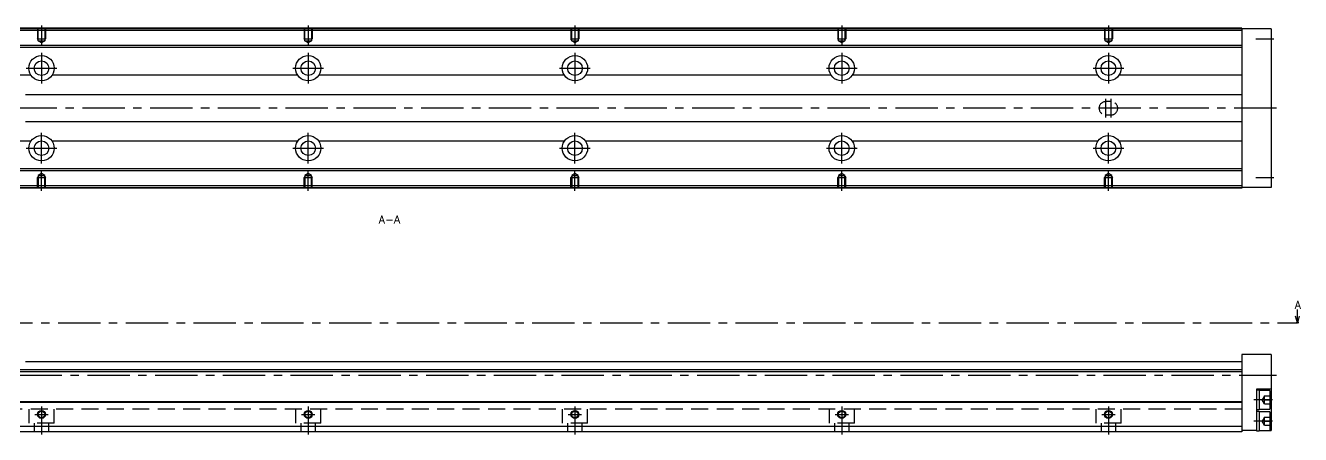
# Model space of a CAD drawing. Extents: x -2 to 917, y -8 to 279.
# Drawn here: x 438.8 to 916.8, y 9 to 162.3 of the extents above; entities that cross this region are included whole.
import ezdxf

# ---------------------------------------------------------------- set-up
doc = ezdxf.new("R2010")
doc.units = 0
doc.header["$LTSCALE"] = 0.5
doc.linetypes.add('CENTER', pattern=[50.8, 31.75, -6.35, 6.35, -6.35])
doc.linetypes.add('DASHED', pattern=[19.05, 12.7, -6.35])
for name, color, linetype in [('MSM_CENTER', 1, 'CENTER'), ('MSM_CONTINUOUS', 7, 'CONTINUOUS'), ('MSM_DASHED', 4, 'DASHED'), ('MSM_NARROW', 5, 'CONTINUOUS'), ('MSM_PART_NUMBER', 7, 'CONTINUOUS')]:
    doc.layers.add(name, color=color, linetype=linetype)
doc.styles.get("Standard").update_dxf_attribs({"font": 'txt.shx', "height": 3, "bigfont": 'bigfont.shx'})

msp = doc.modelspace()

# ---------------------------------------------------------------- linework, layer by layer
at = {"layer": 'MSM_CENTER'}
for p, q in [((444.76, 162.3), (444.76, 154.79)), ((544.76, 162.3), (544.76, 154.79)), ((644.76, 162.3), (644.76, 154.79)), ((744.76, 162.3), (744.76, 154.79)), ((844.76, 162.3), (844.76, 154.79)), ((900.01, 157.3), (906.76, 157.3)), ((444.76, 152.05), (444.76, 140.55)), ((544.76, 152.05), (544.76, 140.55)), ((644.76, 152.05), (644.76, 140.55)), ((744.76, 152.05), (744.76, 140.55)), ((844.76, 152.05), (844.76, 140.55)), ((439.01, 146.3), (450.51, 146.3)), ((539.01, 146.3), (550.51, 146.3)), ((639.01, 146.3), (650.51, 146.3)), ((739.01, 146.3), (750.51, 146.3)), ((839.01, 146.3), (850.51, 146.3)), ((843.76, 127.8), (843.76, 134.8)), ((845.76, 127.8), (845.76, 134.8)), ((907.76, 131.3), (256.26, 131.3)), ((444.76, 110.55), (444.76, 122.05)), ((544.76, 110.55), (544.76, 122.05)), ((644.76, 110.55), (644.76, 122.05)), ((744.76, 110.55), (744.76, 122.05)), ((844.76, 110.55), (844.76, 122.05)), ((439.01, 116.3), (450.51, 116.3)), ((539.01, 116.3), (550.51, 116.3)), ((639.01, 116.3), (650.51, 116.3)), ((739.01, 116.3), (750.51, 116.3)), ((839.01, 116.3), (850.51, 116.3)), ((444.76, 100.3), (444.76, 107.81)), ((544.76, 100.3), (544.76, 107.81)), ((644.76, 100.3), (644.76, 107.81)), ((744.76, 100.3), (744.76, 107.81)), ((844.76, 100.3), (844.76, 107.81)), ((900.01, 105.3), (906.76, 105.3)), ((247.76, 50.8), (915.6, 50.8)), ((258.76, 31.3), (907.76, 31.3)), ((444.76, 19.5), (444.76, 9)), ((544.76, 19.5), (544.76, 9)), ((644.76, 19.5), (644.76, 9)), ((744.76, 19.5), (744.76, 9)), ((844.76, 19.5), (844.76, 9)), ((906.26, 22), (899.26, 22)), ((442.26, 16.5), (447.26, 16.5)), ((542.26, 16.5), (547.26, 16.5)), ((642.26, 16.5), (647.26, 16.5)), ((742.26, 16.5), (747.26, 16.5)), ((842.26, 16.5), (847.26, 16.5)), ((906.26, 14), (899.26, 14))]:
    msp.add_line(p, q, dxfattribs=at)
at = {"layer": 'MSM_CONTINUOUS'}
for p, q in [((894.76, 161.3), (294.76, 161.3)), ((894.76, 161.1), (294.76, 161.1)), ((894.76, 160.4), (294.76, 160.4)), ((894.76, 161.3), (894.76, 101.3)), ((905.76, 161), (894.76, 161)), ((905.76, 161), (905.76, 101.6)), ((894.76, 154.75), (430.76, 154.75)), ((894.76, 154.05), (430.76, 154.05)), ((440.81, 143.66), (430.76, 143.66)), ((540.81, 143.66), (448.71, 143.66)), ((640.81, 143.66), (548.71, 143.66)), ((740.81, 143.66), (648.71, 143.66)), ((840.81, 143.66), (748.71, 143.66)), ((894.76, 143.66), (848.71, 143.66)), ((894.76, 136.3), (438.76, 136.3)), ((438.76, 126.3), (894.76, 126.3)), ((440.81, 118.94), (435.9, 118.94)), ((540.81, 118.94), (448.71, 118.94)), ((640.81, 118.94), (548.71, 118.94)), ((740.81, 118.94), (648.71, 118.94)), ((840.81, 118.94), (748.71, 118.94)), ((894.76, 118.94), (848.71, 118.94)), ((894.76, 108.55), (430.76, 108.55)), ((894.76, 107.85), (430.76, 107.85)), ((894.76, 102.2), (294.76, 102.2)), ((894.76, 101.5), (294.76, 101.5)), ((894.76, 101.3), (294.76, 101.3)), ((905.76, 101.6), (894.76, 101.6)), ((915.6, 50.8), (914.93, 53.3)), ((915.6, 50.8), (915.6, 55.8)), ((916.26, 53.3), (915.6, 50.8)), ((916.1, 50.8), (915.1, 50.8)), ((894.76, 39), (894.76, 10)), ((905.76, 39), (894.76, 39)), ((905.76, 39), (905.76, 10.5)), ((438.76, 36.3), (894.76, 36.3)), ((894.76, 33.2), (294.76, 33.2)), ((894.76, 32.5), (294.76, 32.5)), ((905.76, 26), (900.26, 26)), ((900.26, 26), (900.26, 10.35)), ((901.26, 25.65), (900.26, 25.65)), ((901.26, 25.65), (901.26, 18.35)), ((905.26, 25.5), (901.26, 25.5)), ((905.26, 25.5), (905.26, 18.5)), ((894.76, 21.2), (294.76, 21.2)), ((894.76, 21), (294.76, 21)), ((900.26, 18.35), (901.26, 18.35)), ((901.26, 17.65), (900.26, 17.65)), ((901.26, 18.5), (905.26, 18.5)), ((901.26, 17.65), (901.26, 10.35)), ((905.26, 17.5), (901.26, 17.5)), ((905.26, 17.5), (905.26, 10.5)), ((894.76, 12), (294.76, 12)), ((894.76, 10), (294.76, 10)), ((900.26, 10.5), (894.76, 10.5)), ((900.26, 10.35), (901.26, 10.35)), ((901.26, 10.5), (905.76, 10.5))]:
    msp.add_line(p, q, dxfattribs=at)
for centre, radius in [((444.76, 146.3), 4.75), ((444.76, 146.3), 2.75), ((544.76, 146.3), 4.75), ((544.76, 146.3), 2.75), ((644.76, 146.3), 4.75), ((644.76, 146.3), 2.75), ((744.76, 146.3), 4.75), ((744.76, 146.3), 2.75), ((844.76, 146.3), 4.75), ((844.76, 146.3), 2.75), ((444.76, 116.3), 4.75), ((544.76, 116.3), 4.75), ((644.76, 116.3), 4.75), ((744.76, 116.3), 4.75), ((844.76, 116.3), 4.75), ((444.76, 116.3), 2.75), ((544.76, 116.3), 2.75), ((644.76, 116.3), 2.75), ((744.76, 116.3), 2.75), ((844.76, 116.3), 2.75), ((444.76, 16.5), 1.23), ((544.76, 16.5), 1.23), ((644.76, 16.5), 1.23), ((744.76, 16.5), 1.23), ((844.76, 16.5), 1.23)]:
    msp.add_circle(centre, radius, dxfattribs=at)
at = {"layer": 'MSM_DASHED'}
for p, q in [((443.26, 161.3), (443.26, 157.3)), ((443.53, 156.5), (443.53, 161.3)), ((445.99, 161.3), (445.99, 156.5)), ((446.26, 161.3), (446.26, 157.3)), ((543.26, 161.3), (543.26, 157.3)), ((543.53, 156.5), (543.53, 161.3)), ((545.99, 161.3), (545.99, 156.5)), ((546.26, 161.3), (546.26, 157.3)), ((643.26, 161.3), (643.26, 157.3)), ((643.53, 156.5), (643.53, 161.3)), ((645.99, 161.3), (645.99, 156.5)), ((646.26, 161.3), (646.26, 157.3)), ((743.26, 161.3), (743.26, 157.3)), ((743.53, 156.5), (743.53, 161.3)), ((745.99, 161.3), (745.99, 156.5)), ((746.26, 161.3), (746.26, 157.3)), ((843.26, 161.3), (843.26, 157.3)), ((843.53, 156.5), (843.53, 161.3)), ((845.99, 161.3), (845.99, 156.5)), ((846.26, 161.3), (846.26, 157.3)), ((443.53, 156.83), (443.26, 157.3)), ((443.26, 157.3), (446.26, 157.3)), ((443.53, 156.5), (445.99, 156.5)), ((444.76, 155.79), (443.53, 156.5)), ((445.99, 156.5), (444.76, 155.79)), ((445.99, 156.83), (446.26, 157.3)), ((543.53, 156.83), (543.26, 157.3)), ((543.26, 157.3), (546.26, 157.3)), ((543.53, 156.5), (545.99, 156.5)), ((544.76, 155.79), (543.53, 156.5)), ((545.99, 156.5), (544.76, 155.79)), ((545.99, 156.83), (546.26, 157.3)), ((643.53, 156.83), (643.26, 157.3)), ((643.26, 157.3), (646.26, 157.3)), ((644.76, 155.79), (643.53, 156.5)), ((643.53, 156.5), (645.99, 156.5)), ((645.99, 156.5), (644.76, 155.79)), ((645.99, 156.83), (646.26, 157.3)), ((743.53, 156.83), (743.26, 157.3)), ((743.26, 157.3), (746.26, 157.3)), ((743.53, 156.5), (745.99, 156.5)), ((744.76, 155.79), (743.53, 156.5)), ((745.99, 156.5), (744.76, 155.79)), ((745.99, 156.83), (746.26, 157.3)), ((843.53, 156.83), (843.26, 157.3)), ((843.26, 157.3), (846.26, 157.3)), ((843.53, 156.5), (845.99, 156.5)), ((844.76, 155.79), (843.53, 156.5)), ((845.99, 156.5), (844.76, 155.79)), ((845.99, 156.83), (846.26, 157.3)), ((845.76, 133.8), (843.76, 133.8)), ((843.76, 128.8), (845.76, 128.8)), ((443.53, 105.77), (443.26, 105.3)), ((443.26, 105.3), (446.26, 105.3)), ((443.26, 101.3), (443.26, 105.3)), ((444.76, 106.81), (443.53, 106.1)), ((443.53, 106.1), (443.53, 101.3)), ((443.53, 106.1), (445.99, 106.1)), ((445.99, 106.1), (444.76, 106.81)), ((445.99, 101.3), (445.99, 106.1)), ((445.99, 105.77), (446.26, 105.3)), ((446.26, 101.3), (446.26, 105.3)), ((543.53, 105.77), (543.26, 105.3)), ((543.26, 105.3), (546.26, 105.3)), ((543.26, 101.3), (543.26, 105.3)), ((544.76, 106.81), (543.53, 106.1)), ((543.53, 106.1), (545.99, 106.1)), ((543.53, 106.1), (543.53, 101.3)), ((545.99, 106.1), (544.76, 106.81)), ((545.99, 101.3), (545.99, 106.1)), ((545.99, 105.77), (546.26, 105.3)), ((546.26, 101.3), (546.26, 105.3)), ((643.53, 105.77), (643.26, 105.3)), ((643.26, 101.3), (643.26, 105.3)), ((643.26, 105.3), (646.26, 105.3)), ((644.76, 106.81), (643.53, 106.1)), ((643.53, 106.1), (643.53, 101.3)), ((643.53, 106.1), (645.99, 106.1)), ((645.99, 106.1), (644.76, 106.81)), ((645.99, 101.3), (645.99, 106.1)), ((645.99, 105.77), (646.26, 105.3)), ((646.26, 101.3), (646.26, 105.3)), ((743.53, 105.77), (743.26, 105.3)), ((743.26, 101.3), (743.26, 105.3)), ((743.26, 105.3), (746.26, 105.3)), ((744.76, 106.81), (743.53, 106.1)), ((743.53, 106.1), (743.53, 101.3)), ((743.53, 106.1), (745.99, 106.1)), ((745.99, 106.1), (744.76, 106.81)), ((745.99, 101.3), (745.99, 106.1)), ((745.99, 105.77), (746.26, 105.3)), ((746.26, 101.3), (746.26, 105.3)), ((843.53, 105.77), (843.26, 105.3)), ((843.26, 101.3), (843.26, 105.3)), ((843.26, 105.3), (846.26, 105.3)), ((844.76, 106.81), (843.53, 106.1)), ((843.53, 106.1), (843.53, 101.3)), ((843.53, 106.1), (845.99, 106.1)), ((845.99, 106.1), (844.76, 106.81)), ((845.99, 101.3), (845.99, 106.1)), ((845.99, 105.77), (846.26, 105.3)), ((846.26, 101.3), (846.26, 105.3)), ((903.26, 23.5), (902.4, 22)), ((903.26, 20.5), (902.4, 22)), ((903.26, 20.5), (903.26, 23.5)), ((903.26, 23.5), (905.26, 23.5)), ((903.26, 22), (905.26, 22)), ((903.26, 20.5), (905.26, 20.5)), ((894.76, 18.5), (294.76, 18.5)), ((440.01, 18.5), (440.01, 13.2)), ((449.51, 13.2), (449.51, 18.5)), ((540.01, 18.5), (540.01, 13.2)), ((549.51, 13.2), (549.51, 18.5)), ((640.01, 18.5), (640.01, 13.2)), ((649.51, 13.2), (649.51, 18.5)), ((740.01, 18.5), (740.01, 13.2)), ((749.51, 13.2), (749.51, 18.5)), ((840.01, 18.5), (840.01, 13.2)), ((849.51, 13.2), (849.51, 18.5)), ((903.26, 15.5), (902.4, 14)), ((903.26, 12.5), (903.26, 15.5)), ((903.26, 15.5), (905.26, 15.5)), ((449.51, 13.2), (440.01, 13.2)), ((442.01, 13.2), (442.01, 10)), ((447.51, 10), (447.51, 13.2)), ((549.51, 13.2), (540.01, 13.2)), ((542.01, 13.2), (542.01, 10)), ((547.51, 10), (547.51, 13.2)), ((649.51, 13.2), (640.01, 13.2)), ((642.01, 13.2), (642.01, 10)), ((647.51, 10), (647.51, 13.2)), ((749.51, 13.2), (740.01, 13.2)), ((742.01, 13.2), (742.01, 10)), ((747.51, 10), (747.51, 13.2)), ((849.51, 13.2), (840.01, 13.2)), ((842.01, 13.2), (842.01, 10)), ((847.51, 10), (847.51, 13.2)), ((903.26, 12.5), (902.4, 14)), ((903.26, 14), (905.26, 14)), ((903.26, 12.5), (905.26, 12.5))]:
    msp.add_line(p, q, dxfattribs=at)
for centre, start, end in [((843.76, 131.3), 90, 270), ((845.76, 131.3), 270, 90)]:
    msp.add_arc(centre, 2.5, start, end, dxfattribs=at)
at = {"layer": 'MSM_NARROW'}
for centre in [(444.76, 16.5), (544.76, 16.5), (644.76, 16.5), (744.76, 16.5), (844.76, 16.5)]:
    msp.add_circle(centre, 1.5, dxfattribs=at)

# ---------------------------------------------------------------- texts
at = {"layer": 'MSM_PART_NUMBER'}
for s, p in [('A-A', (571.23, 88.1)), ('A', (914.59, 56.05))]:
    msp.add_text(s, height=3, dxfattribs=at).set_placement(p)

doc.saveas('drawing.dxf')
